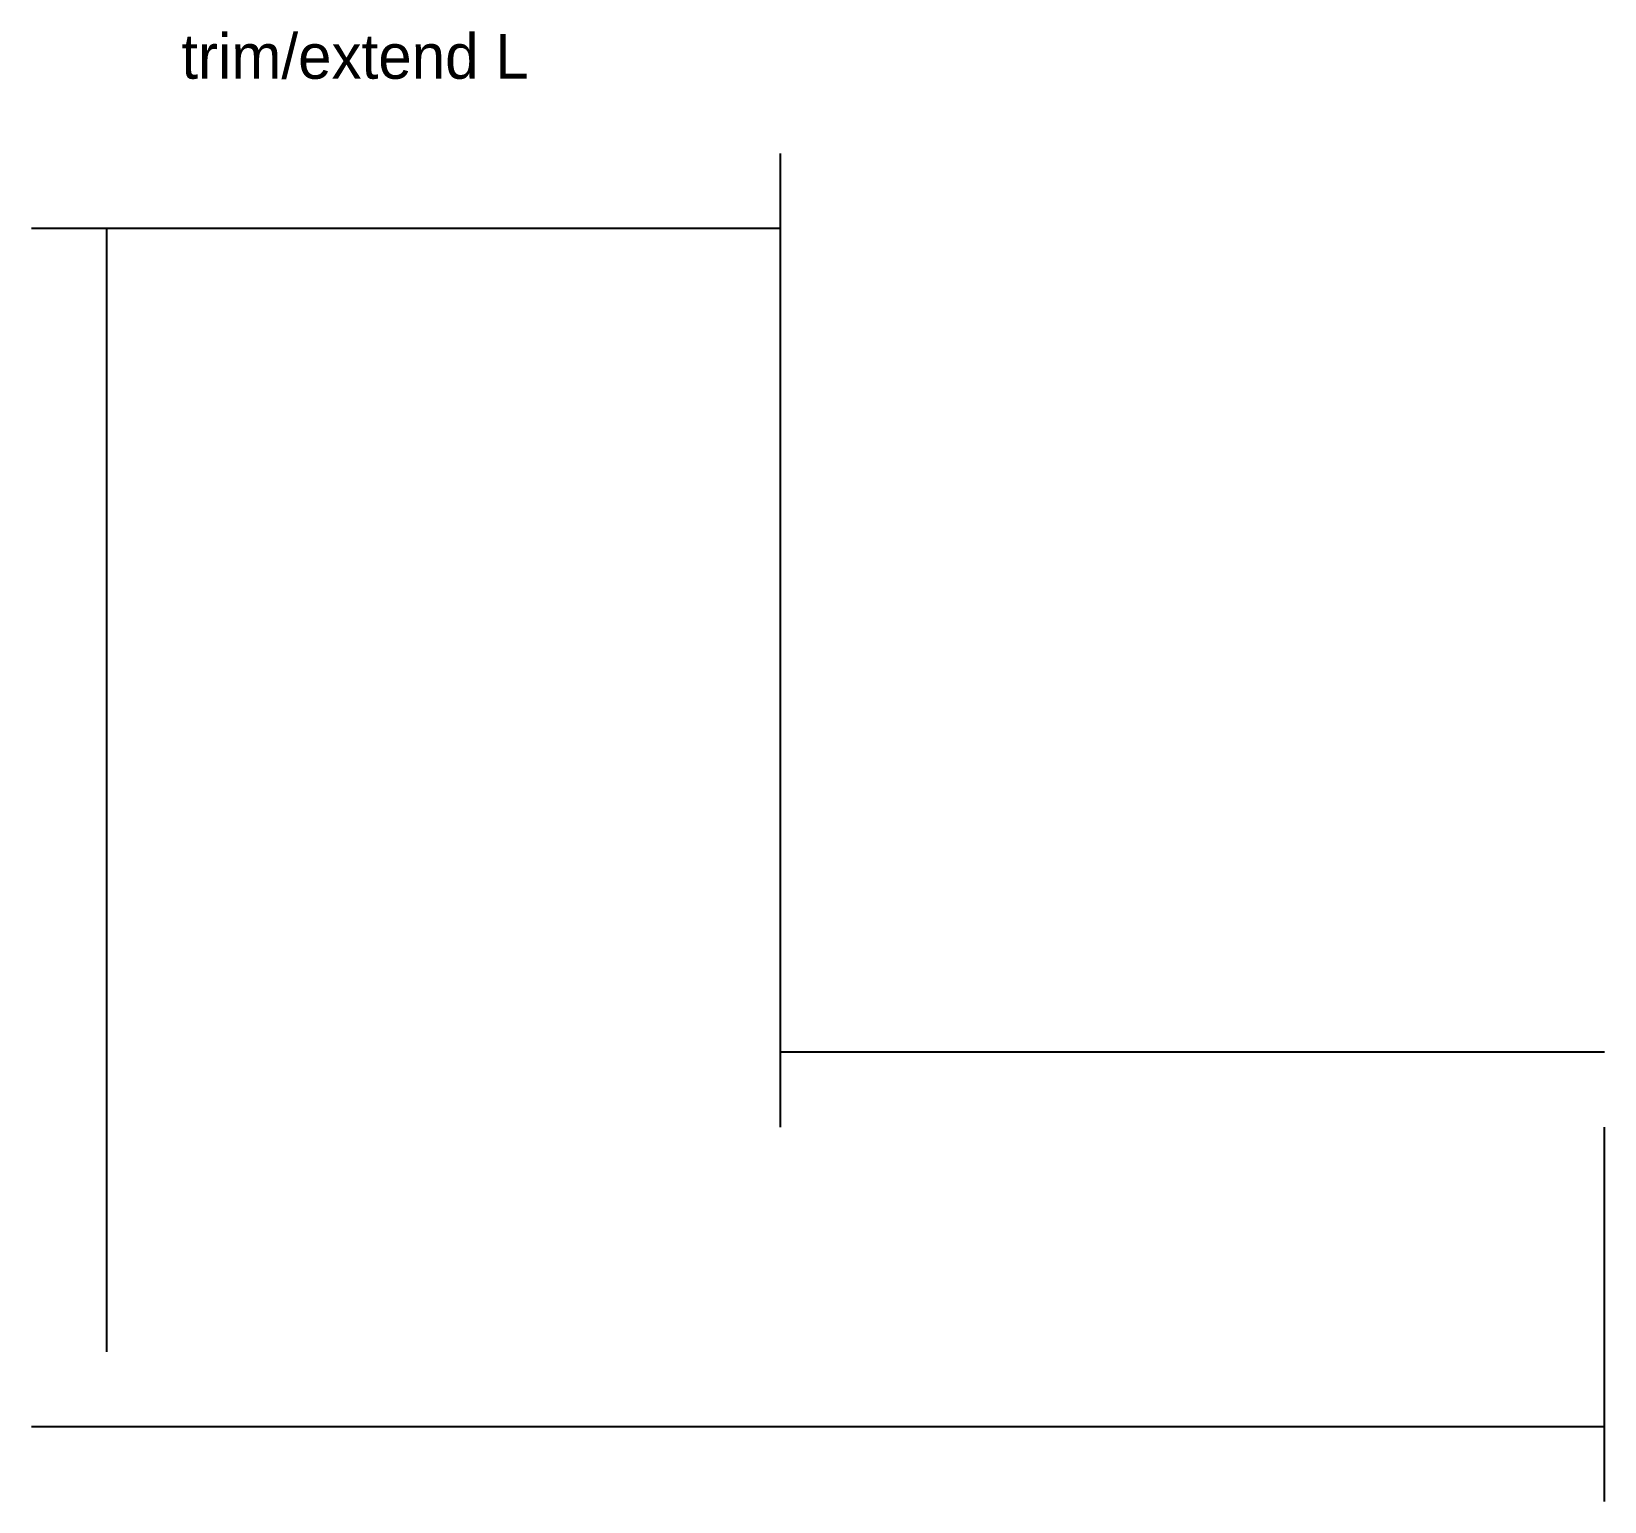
# Model space of a CAD drawing. Header units: millimetres. Extents: x -5 to 100, y -5 to 93.
import ezdxf

# ---------------------------------------------------------------- set-up
doc = ezdxf.new("R2010")
doc.units = ezdxf.units.MM
doc.layers.add('GUIDE', color=8, linetype='CONTINUOUS')
doc.layers.add('OUTLINE', color=7, linetype='CONTINUOUS')

msp = doc.modelspace()

# ---------------------------------------------------------------- linework, layer by layer
at = {"layer": 'OUTLINE'}
for p, q in [((45, 20), (45, 85)), ((45, 80), (-5, 80)), ((0, 80), (0, 5)), ((100, 25), (45, 25)), ((100, -5), (100, 20)), ((-5, 0), (100, 0))]:
    msp.add_line(p, q, dxfattribs=at)

# ---------------------------------------------------------------- texts
at = {"layer": 'GUIDE'}
msp.add_text('trim/extend L', height=3, dxfattribs=at).set_placement((5, 90))

doc.saveas('drawing.dxf')
